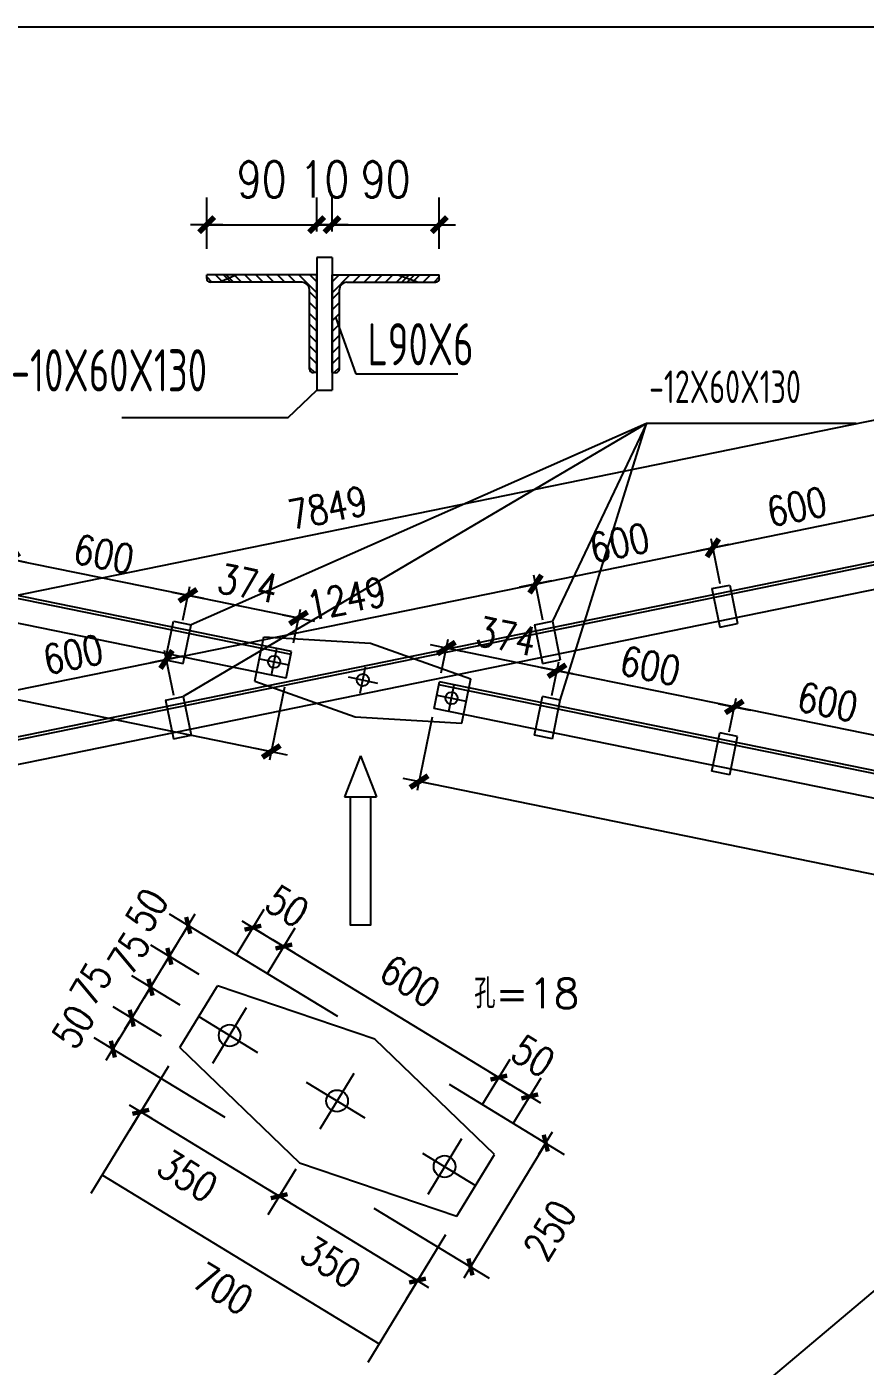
# Model space of a CAD drawing. Header units: millimetres. Extents: x 2451220 to 4527627, y -5186613 to -1639140.
# Drawn here: x 2549845 to 2552625, y -1729912 to -1725474 of the extents above; entities that cross this region are included whole.
import ezdxf
from ezdxf.enums import TextEntityAlignment as Align

# ---------------------------------------------------------------- set-up
doc = ezdxf.new("R2010")
doc.units = ezdxf.units.MM
doc.header["$LTSCALE"] = 1000
doc.header["$PDMODE"] = 34
doc.linetypes.add('CENTER', pattern=[50.8, 31.75, -6.35, 6.35, -6.35])
doc.layers.add('轴线层', color=1, linetype='CENTER', lineweight=15)
doc.styles.add('DIM_FONT', font='simplex.shx', dxfattribs={"width": 0.8, "bigfont": 'hztxt.shx'})
doc.styles.get("Standard").update_dxf_attribs({"font": 'txt', "bigfont": 'gbcbig.shx'})
doc.styles.add('TSSD_Label', font='Tssdeng.shx', dxfattribs={"width": 0.7, "bigfont": 'hztxt.shx'})
doc.dimstyles.get("Standard").update_dxf_attribs({"dimscale": 100, "dimtxt": 3.5, "dimasz": 1, "dimexe": 2.5, "dimexo": 3, "dimgap": 1.5, "dimtad": 1, "dimdec": 0, "dimzin": 0, "dimdsep": 46, "dimtxsty": 'Standard', "dimblk": 'ARCHTICK', "dimcen": 0.09, "dimadec": 0, "dimazin": 0, "dimtfac": 1, "dimtdec": 0, "dimtix": 1, "dimtmove": 2, "dimatfit": 3, "dimldrblk": 'ARCHTICK', "dimfxl": 1, "dimtolj": 1, "dimtzin": 0, "dimarcsym": 0})
doc.dimstyles.new('WGH(1)', dxfattribs={"dimscale": 1.2, "dimtxt": 100, "dimasz": 0.5, "dimexe": 75, "dimexo": 75, "dimgap": 75, "dimtad": 1, "dimdec": 0, "dimzin": 0, "dimdsep": 46, "dimtxsty": 'DIM_FONT', "dimblk1": '_DIMX', "dimblk2": '_DIMX', "dimsah": 1, "dimcen": 0.09, "dimclrd": 3, "dimclre": 3, "dimclrt": 7, "dimadec": 0, "dimazin": 0, "dimtfac": 1, "dimtdec": 0, "dimtix": 1, "dimtmove": 2, "dimatfit": 3, "dimldrblk": '_DIMX', "dimfxl": 1, "dimtolj": 1, "dimtzin": 0, "dimarcsym": 0})

# ---------------------------------------------------------------- blocks, each defined once
blk = doc.blocks.new('_DIMX')
blk.add_line((-150, 0), (150, 0))
at = {"const_width": 50}
blk.add_lwpolyline([(-70, -70), (70, 70)], dxfattribs=at)
blk = doc.blocks.new('*D1994')
at = {"color": 3, "lineweight": -2}
for p, q in [((2554740.4, -1728718.2), (2554319.1, -1728218.4)), ((2554338.2, -1728241.5), (2546670.3, -1734705.5)), ((2547072, -1735182.6), (2546650.7, -1734682.8))]:
    blk.add_line(p, q, dxfattribs=at)
at = {"layer": 'Defpoints', "color": 0}
for p in [(2554759.8, -1728741.1), (2546670, -1734705.7), (2547091.3, -1735205.6)]:
    blk.add_point(p, dxfattribs=at)
at = {"color": 3, "lineweight": -2, "xscale": 0.36, "yscale": 0.36, "zscale": 0.36}
for p, rotation in [((2554338.4, -1728241.3), 40.13064165766563), ((2546670, -1734705.7), 220.1306416576656)]:
    blk.add_blockref('_DIMX', p, dxfattribs=dict(at, rotation=rotation))
at = {"color": 7, "insert": (2551090.2, -1730792.3), "char_height": 96, "attachment_point": 5, "rotation": 40.1306, "style": 'DIM_FONT'}
blk.add_mtext('\\A1;10030', dxfattribs=at)
blk = doc.blocks.new('*D2483')
at = {"color": 3, "lineweight": -2}
for p, q in [((2547065.5, -1728852), (2546874.5, -1729078.5)), ((2550632.3, -1732207), (2546894.2, -1729055.8)), ((2550804.2, -1732003.6), (2550613.2, -1732230.2))]:
    blk.add_line(p, q, dxfattribs=at)
at = {"layer": 'Defpoints', "color": 0}
for p in [(2547084.9, -1728829), (2546893.9, -1729055.6), (2550823.5, -1731980.7)]:
    blk.add_point(p, dxfattribs=at)
at = {"color": 3, "lineweight": -2, "xscale": 0.36, "yscale": 0.36, "zscale": 0.36}
for p, rotation in [((2546893.9, -1729055.6), 139.8693583423299), ((2550632.5, -1732207.3), 319.8693583423299)]:
    blk.add_blockref('_DIMX', p, dxfattribs=dict(at, rotation=rotation))
at = {"color": 7, "insert": (2548813.5, -1730571.8), "char_height": 96, "attachment_point": 5, "rotation": 319.8694, "style": 'DIM_FONT'}
blk.add_mtext('\\A1;4890', dxfattribs=at)
blk = doc.blocks.new('*D681')
at = {"color": 3, "lineweight": -2}
for p, q in [((2549720.8, -1727690.3), (2550308, -1727570.4)), ((2550332.7, -1727689.8), (2550302.3, -1727541)), ((2549744.8, -1727809.8), (2549714.4, -1727661))]:
    blk.add_line(p, q, dxfattribs=at)
at = {"layer": 'Defpoints', "color": 0}
for p in [(2550308.3, -1727570.4), (2550338.7, -1727719.2), (2549750.8, -1727839.2)]:
    blk.add_point(p, dxfattribs=at)
at = {"color": 3, "lineweight": -2, "xscale": 0.36, "yscale": 0.36, "zscale": 0.36}
for p, rotation in [((2550308.3, -1727570.4), 11.54001199170002), ((2549720.4, -1727690.4), 191.5400119917)]:
    blk.add_blockref('_DIMX', p, dxfattribs=dict(at, rotation=rotation))
at = {"color": 7, "insert": (2549998.8, -1727554), "char_height": 96, "attachment_point": 5, "rotation": 11.54, "style": 'DIM_FONT'}
blk.add_mtext('\\A1;600', dxfattribs=at)
blk = doc.blocks.new('*D682')
at = {"color": 3, "lineweight": -2}
for p, q in [((2551556.1, -1727440), (2551525.7, -1727291.2)), ((2550308.7, -1727570.3), (2551531.3, -1727320.7)), ((2550332.7, -1727689.8), (2550302.3, -1727541))]:
    blk.add_line(p, q, dxfattribs=at)
at = {"layer": 'Defpoints', "color": 0}
for p in [(2551531.7, -1727320.6), (2551562.1, -1727469.4), (2550338.7, -1727719.2)]:
    blk.add_point(p, dxfattribs=at)
at = {"color": 3, "lineweight": -2, "xscale": 0.36, "yscale": 0.36, "zscale": 0.36}
for p, rotation in [((2551531.7, -1727320.6), 11.54001199170002), ((2550308.3, -1727570.4), 191.5400119917)]:
    blk.add_blockref('_DIMX', p, dxfattribs=dict(at, rotation=rotation))
at = {"color": 7, "insert": (2550904.4, -1727369.1), "char_height": 96, "attachment_point": 5, "rotation": 11.54, "style": 'DIM_FONT'}
blk.add_mtext('\\A1;1249', dxfattribs=at)
blk = doc.blocks.new('*D683')
at = {"color": 3, "lineweight": -2}
for p, q in [((2552144, -1727320), (2552113.6, -1727171.2)), ((2551532.1, -1727320.5), (2552119.2, -1727200.6)), ((2551556.1, -1727440), (2551525.7, -1727291.2))]:
    blk.add_line(p, q, dxfattribs=at)
at = {"layer": 'Defpoints', "color": 0}
for p in [(2552119.6, -1727200.5), (2552150, -1727349.4), (2551562.1, -1727469.4)]:
    blk.add_point(p, dxfattribs=at)
at = {"color": 3, "lineweight": -2, "xscale": 0.36, "yscale": 0.36, "zscale": 0.36}
for p, rotation in [((2552119.6, -1727200.5), 11.54001199170002), ((2551531.7, -1727320.6), 191.5400119917)]:
    blk.add_blockref('_DIMX', p, dxfattribs=dict(at, rotation=rotation))
at = {"color": 7, "insert": (2551810, -1727184.1), "char_height": 96, "attachment_point": 5, "rotation": 11.54, "style": 'DIM_FONT'}
blk.add_mtext('\\A1;600', dxfattribs=at)
blk = doc.blocks.new('*D684')
at = {"color": 3, "lineweight": -2}
for p, q in [((2552119.9, -1727200.5), (2552707.1, -1727080.6)), ((2552731.8, -1727200), (2552701.4, -1727051.1)), ((2552144, -1727320), (2552113.6, -1727171.2))]:
    blk.add_line(p, q, dxfattribs=at)
at = {"layer": 'Defpoints', "color": 0}
for p in [(2552707.4, -1727080.5), (2552737.8, -1727229.4), (2552150, -1727349.4)]:
    blk.add_point(p, dxfattribs=at)
at = {"color": 3, "lineweight": -2, "xscale": 0.36, "yscale": 0.36, "zscale": 0.36}
for p, rotation in [((2552707.4, -1727080.5), 11.54001199170002), ((2552119.6, -1727200.5), 191.5400119917)]:
    blk.add_blockref('_DIMX', p, dxfattribs=dict(at, rotation=rotation))
at = {"color": 7, "insert": (2552397.9, -1727064.1), "char_height": 96, "attachment_point": 5, "rotation": 11.54, "style": 'DIM_FONT'}
blk.add_mtext('\\A1;600', dxfattribs=at)
blk = doc.blocks.new('*D692')
at = {"color": 3, "lineweight": -2}
for p, q in [((2549774.8, -1727320), (2549797.6, -1727208.4)), ((2549792, -1727237.9), (2550379.1, -1727357.8)), ((2550362.7, -1727440), (2550385.5, -1727328.5))]:
    blk.add_line(p, q, dxfattribs=at)
at = {"layer": 'Defpoints', "color": 0}
for p in [(2549768.8, -1727349.4), (2550379.5, -1727357.9), (2550356.7, -1727469.4)]:
    blk.add_point(p, dxfattribs=at)
at = {"color": 3, "lineweight": -2, "xscale": 0.36, "yscale": 0.36, "zscale": 0.36}
for p, rotation in [((2549791.6, -1727237.8), 168.4599880082999), ((2550379.5, -1727357.9), 348.4599880082999)]:
    blk.add_blockref('_DIMX', p, dxfattribs=dict(at, rotation=rotation))
at = {"color": 7, "insert": (2550101.1, -1727221.4), "char_height": 96, "attachment_point": 5, "rotation": 348.46, "style": 'DIM_FONT'}
blk.add_mtext('\\A1;600', dxfattribs=at)
blk = doc.blocks.new('*D2489')
at = {"color": 3, "lineweight": -2}
for p, q in [((2550362.7, -1727440), (2550385.5, -1727328.5)), ((2550379.8, -1727357.9), (2550745.9, -1727432.7)), ((2550729.5, -1727514.9), (2550752.2, -1727403.4))]:
    blk.add_line(p, q, dxfattribs=at)
at = {"layer": 'Defpoints', "color": 0}
for p in [(2550746.2, -1727432.8), (2550356.7, -1727469.4), (2550723.4, -1727544.3)]:
    blk.add_point(p, dxfattribs=at)
at = {"color": 3, "lineweight": -2, "xscale": 0.36, "yscale": 0.36, "zscale": 0.36}
for p, rotation in [((2550379.5, -1727357.9), 168.4599880082999), ((2550746.2, -1727432.8), 348.4599880082999)]:
    blk.add_blockref('_DIMX', p, dxfattribs=dict(at, rotation=rotation))
at = {"color": 7, "insert": (2550578.5, -1727318.9), "char_height": 96, "attachment_point": 5, "rotation": 348.46, "style": 'DIM_FONT'}
blk.add_mtext('\\A1;374', dxfattribs=at)
blk = doc.blocks.new('*D2490')
at = {"color": 3, "lineweight": -2}
for p, q in [((2547099.4, -1726926.8), (2547049.9, -1727169.4)), ((2547056.2, -1727140.1), (2550655.6, -1727875)), ((2550699.4, -1727661.9), (2550649.9, -1727904.5))]:
    blk.add_line(p, q, dxfattribs=at)
at = {"layer": 'Defpoints', "color": 0}
for p in [(2547105.4, -1726897.4), (2550705.4, -1727632.5), (2550655.9, -1727875.1)]:
    blk.add_point(p, dxfattribs=at)
at = {"color": 3, "lineweight": -2, "xscale": 0.36, "yscale": 0.36, "zscale": 0.36}
for p, rotation in [((2547055.9, -1727140), 168.45998801644), ((2550655.9, -1727875.1), 348.45998801644)]:
    blk.add_blockref('_DIMX', p, dxfattribs=dict(at, rotation=rotation))
at = {"color": 7, "insert": (2548871.5, -1727431.1), "char_height": 96, "attachment_point": 5, "rotation": 348.46, "style": 'DIM_FONT'}
blk.add_mtext('\\A1;3674', dxfattribs=at)
blk = doc.blocks.new('*D2491')
at = {"color": 3, "lineweight": -2}
for p, q in [((2554791.4, -1726789.6), (2554697.5, -1726329.7)), ((2547013.8, -1727929.1), (2554703.1, -1726359.1)), ((2547101.4, -1728359.8), (2547007.5, -1727899.8))]:
    blk.add_line(p, q, dxfattribs=at)
at = {"layer": 'Defpoints', "color": 0}
for p in [(2554703.5, -1726359.1), (2554797.4, -1726819), (2547107.4, -1728389.2)]:
    blk.add_point(p, dxfattribs=at)
at = {"color": 3, "lineweight": -2, "xscale": 0.36, "yscale": 0.36, "zscale": 0.36}
for p, rotation in [((2554703.5, -1726359.1), 11.54001198355881), ((2547013.5, -1727929.2), 191.5400119835588)]:
    blk.add_blockref('_DIMX', p, dxfattribs=dict(at, rotation=rotation))
at = {"color": 7, "insert": (2550842.9, -1727067.7), "char_height": 96, "attachment_point": 5, "rotation": 11.54, "style": 'DIM_FONT'}
blk.add_mtext('\\A1;7849', dxfattribs=at)
blk = doc.blocks.new('*D697')
at = {"color": 3, "lineweight": -2}
for p, q in [((2552174, -1727809.8), (2552196.7, -1727698.3)), ((2552778.3, -1727847.7), (2552191.1, -1727727.8)), ((2552761.8, -1727929.9), (2552784.6, -1727818.3))]:
    blk.add_line(p, q, dxfattribs=at)
at = {"layer": 'Defpoints', "color": 0}
for p in [(2552190.7, -1727727.7), (2552168, -1727839.2), (2552755.8, -1727959.3)]:
    blk.add_point(p, dxfattribs=at)
at = {"color": 3, "lineweight": -2, "xscale": 0.36, "yscale": 0.36, "zscale": 0.36}
for p, rotation in [((2552190.7, -1727727.7), 168.4599880082999), ((2552778.6, -1727847.7), 348.4599880082999)]:
    blk.add_blockref('_DIMX', p, dxfattribs=dict(at, rotation=rotation))
at = {"color": 7, "insert": (2552500.3, -1727711.3), "char_height": 96, "attachment_point": 5, "rotation": 348.46, "style": 'DIM_FONT'}
blk.add_mtext('\\A1;600', dxfattribs=at)
blk = doc.blocks.new('*D698')
at = {"color": 3, "lineweight": -2}
for p, q in [((2551586.1, -1727689.8), (2551608.9, -1727578.3)), ((2552190.4, -1727727.6), (2551603.2, -1727607.7)), ((2552174, -1727809.8), (2552196.7, -1727698.3))]:
    blk.add_line(p, q, dxfattribs=at)
at = {"layer": 'Defpoints', "color": 0}
for p in [(2551602.9, -1727607.7), (2551580.1, -1727719.2), (2552168, -1727839.2)]:
    blk.add_point(p, dxfattribs=at)
at = {"color": 3, "lineweight": -2, "xscale": 0.36, "yscale": 0.36, "zscale": 0.36}
for p, rotation in [((2551602.9, -1727607.7), 168.4599880082999), ((2552190.7, -1727727.7), 348.4599880082999)]:
    blk.add_blockref('_DIMX', p, dxfattribs=dict(at, rotation=rotation))
at = {"color": 7, "insert": (2551912.4, -1727591.3), "char_height": 96, "attachment_point": 5, "rotation": 348.46, "style": 'DIM_FONT'}
blk.add_mtext('\\A1;600', dxfattribs=at)
blk = doc.blocks.new('*D699')
at = {"color": 3, "lineweight": -2}
for p, q in [((2551219.3, -1727614.9), (2551242.1, -1727503.4)), ((2551602.5, -1727607.6), (2551236.5, -1727532.9)), ((2551586.1, -1727689.8), (2551608.9, -1727578.3))]:
    blk.add_line(p, q, dxfattribs=at)
at = {"layer": 'Defpoints', "color": 0}
for p in [(2551236.1, -1727532.8), (2551213.3, -1727644.3), (2551580.1, -1727719.2)]:
    blk.add_point(p, dxfattribs=at)
at = {"color": 3, "lineweight": -2, "xscale": 0.36, "yscale": 0.36, "zscale": 0.36}
for p, rotation in [((2551236.1, -1727532.8), 168.4599880082999), ((2551602.9, -1727607.7), 348.4599880082999)]:
    blk.add_blockref('_DIMX', p, dxfattribs=dict(at, rotation=rotation))
at = {"color": 7, "insert": (2551435.1, -1727493.8), "char_height": 96, "attachment_point": 5, "rotation": 348.46, "style": 'DIM_FONT'}
blk.add_mtext('\\A1;374', dxfattribs=at)
blk = doc.blocks.new('*D700')
at = {"color": 3, "lineweight": -2}
for p, q in [((2551189.3, -1727761.9), (2551139.8, -1728004.5)), ((2554745.5, -1728710.1), (2551146.2, -1727975.2)), ((2554789.4, -1728497), (2554739.8, -1728739.6))]:
    blk.add_line(p, q, dxfattribs=at)
at = {"layer": 'Defpoints', "color": 0}
for p in [(2551195.3, -1727732.5), (2551145.8, -1727975.1), (2554795.4, -1728467.6)]:
    blk.add_point(p, dxfattribs=at)
at = {"color": 3, "lineweight": -2, "xscale": 0.36, "yscale": 0.36, "zscale": 0.36}
for p, rotation in [((2551145.8, -1727975.1), 168.4599880160811), ((2554745.8, -1728710.2), 348.4599880160811)]:
    blk.add_blockref('_DIMX', p, dxfattribs=dict(at, rotation=rotation))
at = {"color": 7, "insert": (2552961.4, -1728266.2), "char_height": 96, "attachment_point": 5, "rotation": 348.46, "style": 'DIM_FONT'}
blk.add_mtext('\\A1;3674', dxfattribs=at)
blk = doc.blocks.new('*D704')
at = {"color": 3, "lineweight": -2}
for p, q in [((2550857.2, -1726152.1), (2550857.2, -1726040)), ((2551212.9, -1726209.7), (2551212.9, -1726040)), ((2550857.6, -1726130), (2551212.6, -1726130))]:
    blk.add_line(p, q, dxfattribs=at)
at = {"layer": 'Defpoints', "color": 0}
for p in [(2551212.9, -1726130), (2550857.2, -1726242.1), (2551212.9, -1726299.7)]:
    blk.add_point(p, dxfattribs=at)
at = {"color": 3, "lineweight": -2, "xscale": 0.36, "yscale": 0.36, "zscale": 0.36, "rotation": 180}
blk.add_blockref('_DIMX', (2550857.2, -1726130), dxfattribs=at)
at = {"color": 3, "lineweight": -2, "xscale": 0.36, "yscale": 0.36, "zscale": 0.36}
blk.add_blockref('_DIMX', (2551212.9, -1726130), dxfattribs=at)
at = {"color": 7, "insert": (2551035.1, -1725980), "char_height": 120, "attachment_point": 5, "style": 'DIM_FONT'}
blk.add_mtext('\\A1;90', dxfattribs=at)
blk = doc.blocks.new('*D705')
at = {"color": 3, "lineweight": -2}
for p, q in [((2550806.6, -1726152.1), (2550806.6, -1726040)), ((2550857.2, -1726152.1), (2550857.2, -1726040)), ((2550806.3, -1726130), (2550805.9, -1726130)), ((2550806.6, -1726130), (2550857.2, -1726130)), ((2550857.6, -1726130), (2550857.9, -1726130))]:
    blk.add_line(p, q, dxfattribs=at)
at = {"layer": 'Defpoints', "color": 0}
for p in [(2550857.2, -1726130), (2550806.6, -1726242.1), (2550857.2, -1726242.1)]:
    blk.add_point(p, dxfattribs=at)
at = {"color": 3, "lineweight": -2, "xscale": 0.36, "yscale": 0.36, "zscale": 0.36}
blk.add_blockref('_DIMX', (2550806.6, -1726130), dxfattribs=at)
at = {"color": 3, "lineweight": -2, "xscale": 0.36, "yscale": 0.36, "zscale": 0.36, "rotation": 180}
blk.add_blockref('_DIMX', (2550857.2, -1726130), dxfattribs=at)
at = {"color": 7, "insert": (2550831.9, -1725980), "char_height": 120, "attachment_point": 5, "style": 'DIM_FONT'}
blk.add_mtext('\\A1;10', dxfattribs=at)
blk = doc.blocks.new('*D706')
at = {"color": 3, "lineweight": -2}
for p, q in [((2550441.8, -1726209.7), (2550441.8, -1726040)), ((2550806.6, -1726152.1), (2550806.6, -1726040)), ((2550442.1, -1726130), (2550806.3, -1726130))]:
    blk.add_line(p, q, dxfattribs=at)
at = {"layer": 'Defpoints', "color": 0}
for p in [(2550806.6, -1726130), (2550806.6, -1726242.1), (2550441.8, -1726299.7)]:
    blk.add_point(p, dxfattribs=at)
at = {"color": 3, "lineweight": -2, "xscale": 0.36, "yscale": 0.36, "zscale": 0.36, "rotation": 180}
blk.add_blockref('_DIMX', (2550441.8, -1726130), dxfattribs=at)
at = {"color": 3, "lineweight": -2, "xscale": 0.36, "yscale": 0.36, "zscale": 0.36}
blk.add_blockref('_DIMX', (2550806.6, -1726130), dxfattribs=at)
at = {"color": 7, "insert": (2550624.2, -1725980), "char_height": 120, "attachment_point": 5, "style": 'DIM_FONT'}
blk.add_mtext('\\A1;90', dxfattribs=at)

msp = doc.modelspace()

# ---------------------------------------------------------------- linework, layer by layer
for p, q in [((2550806.6, -1726239.2), (2550806.6, -1726677.7)), ((2550857.2, -1726239.2), (2550806.6, -1726239.2)), ((2550857.2, -1726239.2), (2550857.2, -1726677.7)), ((2550806.6, -1726296.2), (2550441.8, -1726296.2)), ((2550441.8, -1726308.4), (2550441.8, -1726296.2)), ((2550441.8, -1726303.1), (2550459.1, -1726320.5)), ((2550758, -1726320.5), (2550453.9, -1726320.5)), ((2550470.6, -1726296.2), (2550494.9, -1726320.5)), ((2550542.2, -1726296.2), (2550485.6, -1726320.5)), ((2550497.1, -1726296.2), (2550521.4, -1726320.5)), ((2550506.4, -1726296.2), (2550530.7, -1726320.5)), ((2550532.9, -1726296.2), (2550557.2, -1726320.5)), ((2550568.7, -1726296.2), (2550593, -1726320.5)), ((2550604.5, -1726296.2), (2550628.8, -1726320.5)), ((2550640.3, -1726296.2), (2550664.6, -1726320.5)), ((2550676.1, -1726296.2), (2550700.4, -1726320.5)), ((2550711.9, -1726296.2), (2550736.2, -1726320.5)), ((2550747.7, -1726296.2), (2550806.6, -1726355.2)), ((2550783.5, -1726296.2), (2550807.8, -1726320.5)), ((2550806.6, -1726620.2), (2550806.6, -1726296.2)), ((2550880.4, -1726296.2), (2550856.1, -1726320.5)), ((2550857.2, -1726620.2), (2550857.2, -1726296.2)), ((2550857.2, -1726296.2), (2551212.9, -1726296.2)), ((2550916.2, -1726296.2), (2550857.2, -1726355.2)), ((2550905.8, -1726320.5), (2551200.8, -1726320.5)), ((2550952, -1726296.2), (2550927.7, -1726320.5)), ((2550987.8, -1726296.2), (2550963.5, -1726320.5)), ((2551023.5, -1726296.2), (2550999.2, -1726320.5)), ((2551059.3, -1726296.2), (2551035, -1726320.5)), ((2551095.1, -1726296.2), (2551070.8, -1726320.5)), ((2551076.7, -1726296.2), (2551142.4, -1726320.5)), ((2551112.5, -1726296.2), (2551088.2, -1726320.5)), ((2551130.9, -1726296.2), (2551106.6, -1726320.5)), ((2551148.3, -1726296.2), (2551124, -1726320.5)), ((2551184.1, -1726296.2), (2551159.8, -1726320.5)), ((2551212.9, -1726303.1), (2551195.6, -1726320.5)), ((2551212.9, -1726308.4), (2551212.9, -1726296.2)), ((2550782.3, -1726608.1), (2550782.3, -1726344.8)), ((2550782.3, -1726352.3), (2550806.6, -1726376.6)), ((2550881.5, -1726352.3), (2550857.2, -1726376.6)), ((2550881.5, -1726608.1), (2550881.5, -1726344.8)), ((2550782.3, -1726388.1), (2550806.6, -1726412.4)), ((2550881.5, -1726388.1), (2550857.2, -1726412.4)), ((2550782.3, -1726423.9), (2550806.6, -1726448.2)), ((2550782.3, -1726459.7), (2550806.6, -1726484)), ((2550881.5, -1726423.9), (2550857.2, -1726448.2)), ((2550881.5, -1726459.7), (2550857.2, -1726484)), ((2550936.9, -1726624.7), (2550869.4, -1726436)), ((2550782.3, -1726495.5), (2550806.6, -1726519.8)), ((2550881.5, -1726495.5), (2550857.2, -1726519.8)), ((2550782.3, -1726531.3), (2550806.6, -1726555.6)), ((2550881.5, -1726531.3), (2550857.2, -1726555.6)), ((2550782.3, -1726567), (2550806.6, -1726591.3)), ((2550881.5, -1726567), (2550857.2, -1726591.3)), ((2550782.3, -1726602.8), (2550799.7, -1726620.2)), ((2550806.6, -1726620.2), (2550794.5, -1726620.2)), ((2550857.2, -1726620.2), (2550869.4, -1726620.2)), ((2550881.5, -1726602.8), (2550864.1, -1726620.2)), ((2551274.2, -1726624.7), (2550936.9, -1726624.7)), ((2550711.2, -1726769.9), (2550806.6, -1726677.7)), ((2550806.6, -1726677.7), (2550857.2, -1726677.7)), ((2550711.2, -1726769.9), (2550160.8, -1726769.9)), ((2547105.4, -1728379.4), (2554795.4, -1726809.2)), ((2547107.4, -1728389.2), (2554797.4, -1726819)), ((2550721.4, -1727554.1), (2547121.4, -1726819)), ((2550723.4, -1727544.3), (2547123.4, -1726809.2)), ((2551899.2, -1726788.5), (2550364.1, -1727693.6)), ((2551899.2, -1726788.5), (2550390.1, -1727455.8)), ((2551899.2, -1726788.5), (2551587.5, -1727443.8)), ((2551613.5, -1727705.6), (2551899.2, -1726788.5)), ((2552594.7, -1726788.5), (2551899.2, -1726788.5)), ((2550705.4, -1727632.5), (2547105.4, -1726897.4)), ((2547123.4, -1728467.6), (2554813.4, -1726897.4)), ((2554811.4, -1728389.2), (2551211.3, -1727654.1)), ((2554813.4, -1728379.4), (2551213.3, -1727644.3)), ((2554795.4, -1728467.6), (2551195.3, -1727732.5)), ((2550951.4, -1727889.1), (2550898.4, -1728025.2)), ((2550951.4, -1727889.1), (2551004.3, -1728025.2)), ((2550898.4, -1728025.2), (2551004.3, -1728025.2)), ((2550461.7, -1728908.3), (2550574.1, -1728723.9)), ((2550817.8, -1729125.3), (2550930.2, -1728940.8)), ((2551286.7, -1729158.1), (2551174.4, -1729342.5)), ((2551389.2, -1729220.5), (2551276.8, -1729405))]:
    msp.add_line(p, q)
at = {"color": 2}
for p, q in [((2552116.6, -1727335.8), (2552175.4, -1727323.8)), ((2552116.6, -1727335.8), (2552142.6, -1727463.2)), ((2552175.4, -1727323.8), (2552201.4, -1727451.2)), ((2550305.3, -1727571.2), (2550331.3, -1727443.8)), ((2550331.3, -1727443.8), (2550390.1, -1727455.8)), ((2550364.1, -1727583.2), (2550390.1, -1727455.8)), ((2551528.7, -1727455.8), (2551587.5, -1727443.8)), ((2551528.7, -1727455.8), (2551554.7, -1727583.2)), ((2551587.5, -1727443.8), (2551613.5, -1727571.2)), ((2552142.6, -1727463.2), (2552201.4, -1727451.2)), ((2550601.5, -1727641.9), (2550631.5, -1727494.9)), ((2550631.5, -1727494.9), (2550984.4, -1727515.9)), ((2550984.4, -1727515.9), (2551317.3, -1727634.9)), ((2550305.3, -1727571.2), (2550364.1, -1727583.2)), ((2550616.5, -1727568.4), (2550714.4, -1727588.4)), ((2550656.5, -1727622.5), (2550674.5, -1727534.3)), ((2550705.4, -1727632.5), (2550723.4, -1727544.3)), ((2551554.7, -1727583.2), (2551613.5, -1727571.2)), ((2550950.4, -1727682.5), (2550968.4, -1727594.3)), ((2550601.5, -1727641.9), (2550934.4, -1727760.9)), ((2550910.4, -1727628.4), (2551008.4, -1727648.4)), ((2551195.3, -1727732.5), (2551213.3, -1727644.3)), ((2551244.3, -1727742.5), (2551262.3, -1727654.3)), ((2551287.3, -1727781.9), (2551317.3, -1727634.9)), ((2550305.3, -1727705.6), (2550364.1, -1727693.6)), ((2550305.3, -1727705.6), (2550331.3, -1727833)), ((2550364.1, -1727693.6), (2550390.1, -1727821)), ((2551204.3, -1727688.4), (2551302.3, -1727708.4)), ((2551528.7, -1727821), (2551554.7, -1727693.6)), ((2551613.5, -1727705.6), (2551554.7, -1727693.6)), ((2551587.5, -1727833), (2551613.5, -1727705.6)), ((2550934.4, -1727760.9), (2551287.3, -1727781.9)), ((2550331.3, -1727833), (2550390.1, -1727821)), ((2551587.5, -1727833), (2551528.7, -1727821)), ((2552116.6, -1727941), (2552142.6, -1727813.6)), ((2552201.4, -1727825.6), (2552142.6, -1727813.6)), ((2552175.4, -1727953), (2552201.4, -1727825.6)), ((2552175.4, -1727953), (2552116.6, -1727941))]:
    msp.add_line(p, q, dxfattribs=at)
at = {"color": 3}
for p, q in [((2550876.1, -1728753.3), (2550319, -1728413.9)), ((2550540.3, -1728548.7), (2550632.4, -1728397.5)), ((2550318.1, -1728553.8), (2550380.5, -1728451.4)), ((2550380.7, -1728451.1), (2550380.8, -1728450.9)), ((2550594.7, -1728458.8), (2550594.5, -1728458.7)), ((2550594.9, -1728459), (2550697.4, -1728521.4)), ((2550642.8, -1728611.1), (2550734.9, -1728459.9)), ((2550642.8, -1728611.1), (2550734.9, -1728459.9)), ((2550416.4, -1728613.7), (2550256.6, -1728516.4)), ((2550354.9, -1728576.3), (2550256.6, -1728516.4)), ((2550697.7, -1728521.6), (2550697.9, -1728521.7)), ((2550697.7, -1728521.6), (2551409.8, -1728955.5)), ((2550255.6, -1728656.3), (2550318.1, -1728553.8)), ((2550317.9, -1728554.1), (2550317.8, -1728554.3)), ((2550318.2, -1728553.6), (2550318.4, -1728553.4)), ((2550353.9, -1728716.2), (2550194.1, -1728618.9)), ((2550353.9, -1728716.2), (2550194.1, -1728618.9)), ((2550193.2, -1728758.8), (2550255.6, -1728656.3)), ((2550255.5, -1728656.6), (2550255.3, -1728656.8)), ((2550255.8, -1728656.1), (2550255.9, -1728655.8)), ((2550291.5, -1728818.7), (2550131.7, -1728721.3)), ((2550193.2, -1728758.8), (2550130.8, -1728861.3)), ((2550503.4, -1729088.3), (2550069.3, -1728823.8)), ((2551355.4, -1729045.4), (2551447.6, -1728894.1)), ((2551355.4, -1729045.4), (2551447.6, -1728894.1)), ((2550315.5, -1728917.6), (2550058.2, -1729340)), ((2550278, -1728979.1), (2550185.8, -1729130.5)), ((2551245.1, -1728977.9), (2551627.1, -1729210.3)), ((2551409.8, -1728955.5), (2551409.6, -1728955.3)), ((2551410.1, -1728955.6), (2551512.6, -1729018.1)), ((2551457.9, -1729107.8), (2551550, -1728956.6)), ((2551512.8, -1729018.2), (2551513.1, -1729018.4)), ((2550223.5, -1729069.2), (2550681.7, -1729348.4)), ((2551565.4, -1729173.1), (2551316.2, -1729582.7)), ((2550736.8, -1729258.7), (2550644.5, -1729410.1)), ((2550736.8, -1729258.7), (2550644.5, -1729410.1)), ((2550095.9, -1729278.6), (2551013, -1729837.4)), ((2550682.2, -1729348.7), (2551140.5, -1729628.1)), ((2550995.7, -1729388), (2551377.6, -1729620.3)), ((2551233.1, -1729476.7), (2550975.8, -1729899)), ((2551195.6, -1729538.2), (2551103.3, -1729689.7))]:
    msp.add_line(p, q, dxfattribs=at)
at = {"color": 1}
for p, q in [((2550353, -1728856.1), (2550477.8, -1728651.2)), ((2550999.1, -1728828.3), (2550477.8, -1728651.2)), ((2550415.4, -1728753.7), (2550610.3, -1728872.4)), ((2550353, -1728856.1), (2550749.6, -1729238.3)), ((2551395.5, -1729210.3), (2550999.1, -1728828.3)), ((2550771.5, -1728970.6), (2550966.4, -1729089.4)), ((2551156.9, -1729205.5), (2551333, -1729312.7)), ((2551270.6, -1729415.2), (2551395.5, -1729210.3)), ((2550749.6, -1729238.3), (2551270.6, -1729415.2))]:
    msp.add_line(p, q, dxfattribs=at)
msp.add_lwpolyline([(2545883.9, -1725474.3), (2564636.6, -1725474.3), (2564636.6, -1738493.1), (2545883.9, -1738493.1)], close=True)
msp.add_lwpolyline([(2550917.3, -1728025.2), (2550917.3, -1728449.6), (2550985.4, -1728449.6), (2550985.4, -1728025.2)])
at = {"color": 2}
for centre in [(2550665.5, -1727578.4), (2550959.4, -1727638.4), (2551253.3, -1727698.4)]:
    msp.add_circle(centre, 20, dxfattribs=at)
at = {"color": 1}
for centre in [(2550517.9, -1728816.1), (2550874, -1729033.1), (2551230.5, -1729250.3)]:
    msp.add_circle(centre, 36, dxfattribs=at)
for centre, radius, start, end in [((2550453.9, -1726308.4), 12.2, 180, 270), ((2550758, -1726344.8), 24.3, 0, 90), ((2550905.8, -1726344.8), 24.3, 90, 180), ((2551200.8, -1726308.4), 12.2, 270, 0), ((2550794.5, -1726608.1), 12.2, 180, 270), ((2550869.4, -1726608.1), 12.2, 270, 0)]:
    msp.add_arc(centre, radius, start, end)

# ---------------------------------------------------------------- block references
at = {"color": 3, "yscale": 0.2880000001750886, "zscale": 0.288}
for p, xscale, rotation in [((2550380.5, -1728451.4), 0.2880000004254469, 238.6472382933256), ((2550594.9, -1728459), 0.2879999997854952, 328.6472383242373), ((2550318.1, -1728553.8), 0.2880000004254469, 238.6472382933256), ((2550318.1, -1728553.8), 0.2880000004254469, 58.64723829332556), ((2550697.4, -1728521.4), 0.2879999997854952, 148.6472383242373), ((2550697.4, -1728521.4), 0.2879999997854952, 148.6472383242373), ((2550255.6, -1728656.3), 0.2880000004254469, 238.6472382933256), ((2550255.6, -1728656.3), 0.2880000004254469, 58.64723829332556), ((2550193.2, -1728758.8), 0.2880000004254469, 58.64723829332556), ((2550193.2, -1728758.8), 0.2880000004254469, 238.6472382933256), ((2550130.8, -1728861.3), 0.2880000004254469, 58.64723829332556), ((2551410.1, -1728955.6), 0.2879999997854952, 328.6472383242373), ((2551410.1, -1728955.6), 0.2879999997854952, 328.6472383242373), ((2551512.6, -1729018.1), 0.2879999997854952, 148.6472383242373), ((2550223.2, -1729069), 0.2880000000817526, 148.6408653359694), ((2551565.6, -1729172.8), 0.2880000000420265, 58.68771909735014), ((2550682, -1729348.6), 0.287999999684114, 328.6408652877592), ((2550682, -1729348.6), 0.2880000000817526, 148.6408653359694), ((2551316.1, -1729582.9), 0.28799999964419, 238.6877190492047), ((2551140.5, -1729628.1), 0.287999999684114, 328.6408652877592)]:
    msp.add_blockref('_DIMX', p, dxfattribs=dict(at, xscale=xscale, rotation=rotation))

# ---------------------------------------------------------------- texts
at = {"style": 'TSSD_Label', "width": 0.7}
for s, height, p in [('L90X6', 139.72, (2550974.8, -1726526)), ('-10X60X130', 139.72, (2549792.8, -1726612.6)), ('-12X60X130', 108.12, (2551908.3, -1726666.9))]:
    msp.add_text(s, height=height, dxfattribs=at).set_placement(p, align=Align.MIDDLE_LEFT)
at = {"color": 7, "char_height": 96, "attachment_point": 5, "style": 'DIM_FONT'}
for s, insert, rotation in [('\\A1;50', (2550708.6, -1728387.7), 328.6472), ('\\A1;50', (2550243.7, -1728400.4), 58.6472), ('\\A1;75', (2550184.4, -1728542.7), 58.6472), ('\\A1;75', (2550058.9, -1728645), 58.6472), ('\\A1;600', (2551116.2, -1728636), 328.6472), ('\\A1;50', (2549999.6, -1728787.3), 58.6472), ('\\A1;50', (2551523.8, -1728884.4), 328.6472), ('\\A1;350', (2550378.3, -1729281.2), 328.6409), ('\\A1;250', (2551579.3, -1729460.9), 58.6877), ('\\A1;350', (2550852.9, -1729566.7), 328.6409), ('\\A1;700', (2550496.2, -1729655.1), 328.6472)]:
    msp.add_mtext(s, dxfattribs=dict(at, insert=insert, rotation=rotation))
at = {"layer": '轴线层', "color": 4, "lineweight": -3}
msp.add_text('孔=18', height=98, dxfattribs=at).set_placement((2551328.6, -1728725.9))

# ---------------------------------------------------------------- dimensions: what is measured, and where the dimension line sits
for base, p1, p2, text, override, picture, middle in [((2550806.6, -1726130), (2550441.8, -1726299.7), (2550806.6, -1726242.1), '90', {"dimasz": 0.3}, '*D706', (2550624.2, -1725980)), ((2550857.2, -1726130), (2550806.6, -1726242.1), (2550857.2, -1726242.1), '10', {"dimasz": 0.3}, '*D705', (2550831.9, -1725980)), ((2551212.9, -1726130), (2550857.2, -1726242.1), (2551212.9, -1726299.7), '90', {"dimtxt": 100, "dimasz": 0.3}, '*D704', (2551035.1, -1725980))]:
    dim = msp.add_linear_dim(base=base, p1=p1, p2=p2, text=text, dimstyle='WGH(1)', override=override)
    dim.commit()
    dim.dimension.update_dxf_attribs({"geometry": picture, "text_midpoint": middle})
for p1, p2, distance, picture, middle in [((2547107.4, -1728389.2), (2554797.4, -1726819), 469.5, '*D2491', (2550842.9, -1727067.7)), ((2547105.4, -1726897.4), (2550705.4, -1727632.5), -247.6, '*D2490', (2548871.5, -1727431.1)), ((2554795.4, -1728467.6), (2551195.3, -1727732.5), 247.6, '*D700', (2552961.4, -1728266.2)), ((2550823.5, -1731980.7), (2547084.9, -1728829), 296.3, '*D2483', (2548813.5, -1730571.8))]:
    dim = msp.add_aligned_dim(p1=p1, p2=p2, distance=distance, dimstyle='Standard', override={"dimscale": 1.2, "dimtxt": 80, "dimasz": 0.3, "dimexe": 25, "dimexo": 25, "dimgap": 25, "dimtxsty": 'DIM_FONT', "dimblk1": '_DIMX', "dimblk2": '_DIMX', "dimsah": 1, "dimclrd": 3, "dimclre": 3, "dimclrt": 7, "dimldrblk": '_DIMX'})
    dim.commit()
    dim.dimension.update_dxf_attribs({"geometry": picture, "text_midpoint": middle})
for base, p1, p2, angle, picture, middle in [((2552707.4, -1727080.5), (2552150, -1727349.4), (2552737.8, -1727229.4), 191.54, '*D684', (2552397.9, -1727064.1)), ((2552119.6, -1727200.5), (2551562.1, -1727469.4), (2552150, -1727349.4), 191.54, '*D683', (2551810, -1727184.1)), ((2550379.5, -1727357.9), (2549768.8, -1727349.4), (2550356.7, -1727469.4), 168.46, '*D692', (2550101.1, -1727221.4)), ((2550746.2, -1727432.8), (2550356.7, -1727469.4), (2550723.4, -1727544.3), 168.46, '*D2489', (2550578.5, -1727318.9)), ((2551531.7, -1727320.6), (2550338.7, -1727719.2), (2551562.1, -1727469.4), 191.54, '*D682', (2550904.4, -1727369.1)), ((2551236.1, -1727532.8), (2551580.1, -1727719.2), (2551213.3, -1727644.3), 348.46, '*D699', (2551435.1, -1727493.8)), ((2550308.3, -1727570.4), (2549750.8, -1727839.2), (2550338.7, -1727719.2), 191.54, '*D681', (2549998.8, -1727554)), ((2551602.9, -1727607.7), (2552168, -1727839.2), (2551580.1, -1727719.2), 348.46, '*D698', (2551912.4, -1727591.3)), ((2552190.7, -1727727.7), (2552755.8, -1727959.3), (2552168, -1727839.2), 348.46, '*D697', (2552500.3, -1727711.3))]:
    dim = msp.add_linear_dim(base=base, p1=p1, p2=p2, angle=angle, dimstyle='Standard', override={"dimscale": 1.2, "dimtxt": 80, "dimasz": 0.3, "dimexe": 25, "dimexo": 25, "dimgap": 25, "dimtxsty": 'DIM_FONT', "dimblk1": '_DIMX', "dimblk2": '_DIMX', "dimsah": 1, "dimclrd": 3, "dimclre": 3, "dimclrt": 7, "dimldrblk": '_DIMX'})
    dim.commit()
    dim.dimension.update_dxf_attribs({"geometry": picture, "text_midpoint": middle})
dim = msp.add_linear_dim(base=(2546670, -1734705.7), p1=(2554759.8, -1728741.1), p2=(2547091.3, -1735205.6), angle=220.1306, dimstyle='Standard', override={"dimscale": 1.2, "dimtxt": 80, "dimasz": 0.3, "dimexe": 25, "dimexo": 25, "dimgap": 25, "dimtxsty": 'DIM_FONT', "dimblk1": '_DIMX', "dimblk2": '_DIMX', "dimsah": 1, "dimclrd": 3, "dimclre": 3, "dimclrt": 7, "dimldrblk": '_DIMX'})
dim.commit()
dim.dimension.update_dxf_attribs({"geometry": '*D1994', "text_midpoint": (2551090.2, -1730792.3), "dimtype": 161})

doc.saveas('drawing.dxf')
